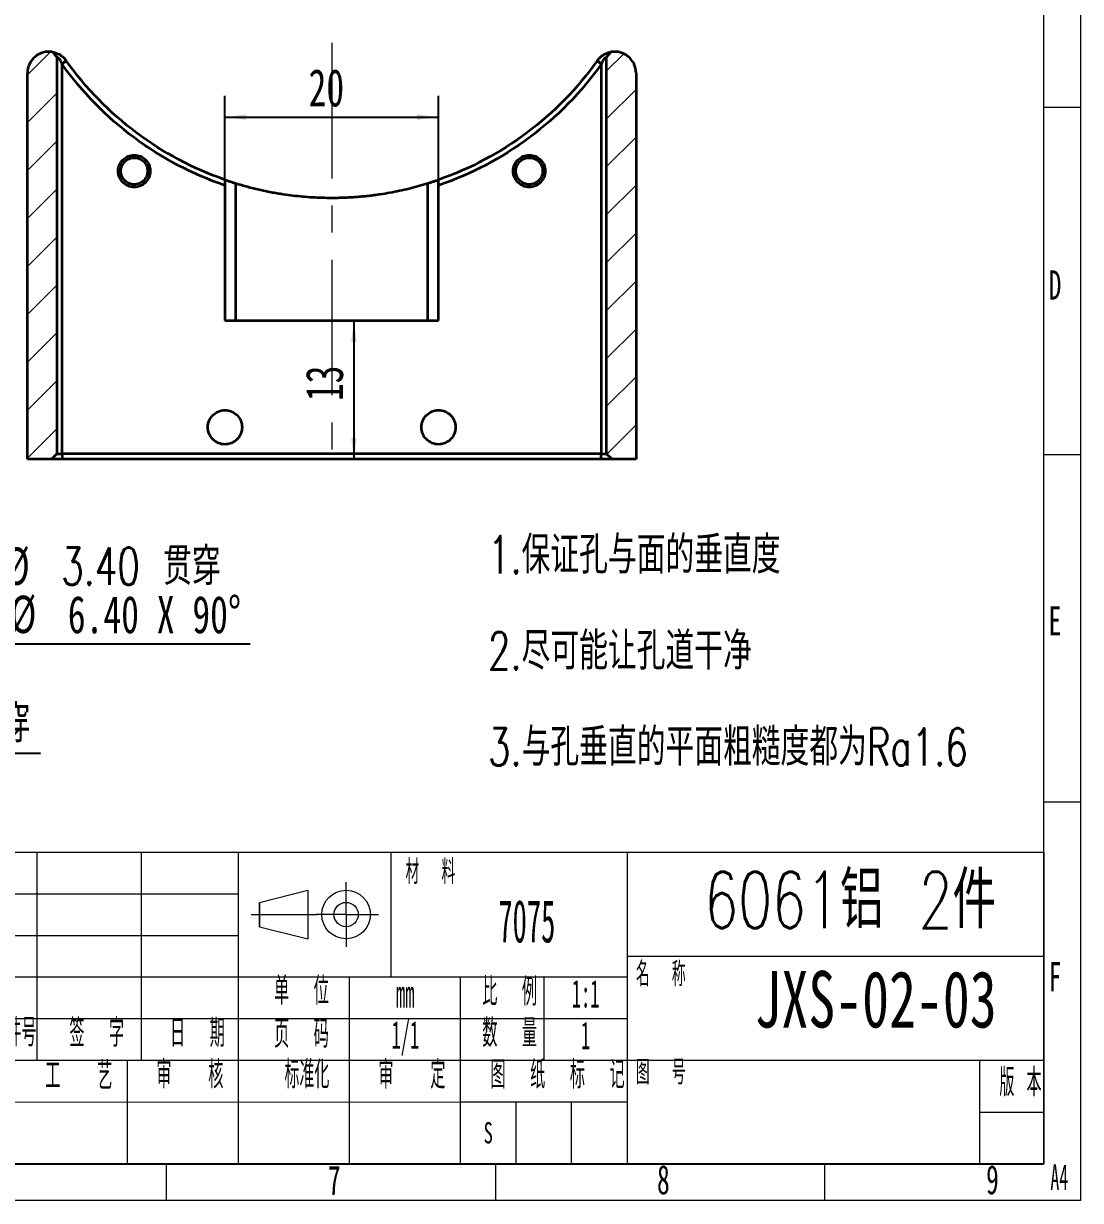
# Model space of a CAD drawing. Header units: millimetres. Extents: x 5 to 292, y 3 to 206.
# Drawn here: x 193.2 to 292.2, y 2.8 to 113.1 of the extents above; entities that cross this region are included whole.
import ezdxf

# ---------------------------------------------------------------- set-up
doc = ezdxf.new("R2010")
doc.units = ezdxf.units.MM
doc.linetypes.add('CENTERX2', pattern=[20.32, 12.7, -2.54, 2.54, -2.54])
doc.layers.add('10', color=7, linetype='Continuous')
doc.layers.add('SLD-0', color=7, linetype='Continuous')
doc.layers.add('粗实线层', color=7, linetype='Continuous', lineweight=25)
doc.styles.add('SLDTEXTSTYLE0', font='TXT', dxfattribs={"width": 0.7, "bigfont": 'bigfont'})
doc.styles.add('SLDTEXTSTYLE1', font='TXT', dxfattribs={"width": 0.7})
doc.styles.add('SLDTEXTSTYLE10', font='TXT', dxfattribs={"width": 0.510549})
doc.styles.add('SLDTEXTSTYLE2', font='TXT', dxfattribs={"width": 0.49, "bigfont": 'bigfont'})
doc.styles.add('SLDTEXTSTYLE3', font='TXT', dxfattribs={"width": 0.495, "bigfont": 'bigfont'})
doc.styles.add('SLDTEXTSTYLE4', font='TXT', dxfattribs={"width": 0.496, "bigfont": 'bigfont'})
doc.styles.add('SLDTEXTSTYLE5', font='TXT', dxfattribs={"width": 0.5125, "bigfont": 'bigfont'})
doc.styles.add('SLDTEXTSTYLE6', font='TXT', dxfattribs={"width": 0.49})
doc.styles.add('SLDTEXTSTYLE7', font='TXT', dxfattribs={"width": 0.638186})
doc.dimstyles.new('SLDDIMSTYLE1', dxfattribs={"dimtxt": 3.5, "dimasz": 2, "dimexe": 0, "dimexo": 0.0625, "dimgap": 0.875, "dimtad": 2, "dimrnd": 1e-09, "dimzin": 12, "dimdsep": 46, "dimtxsty": 'SLDTEXTSTYLE1', "dimsah": 1, "dimcen": 0.09, "dimadec": 0, "dimazin": 3, "dimtfac": 1, "dimtofl": 0, "dimtmove": 0, "dimatfit": 3, "dimfxl": 0, "dimfrac": 2, "dimtolj": 1, "dimtzin": 12, "dimarcsym": 0})
doc.dimstyles.new('SLDDIMSTYLE2', dxfattribs={"dimtxt": 3.5, "dimasz": 2, "dimexe": 0, "dimexo": 0.0625, "dimgap": 0.875, "dimtad": 0, "dimtih": 1, "dimtoh": 1, "dimrnd": 1e-09, "dimzin": 12, "dimdsep": 46, "dimtxsty": 'SLDTEXTSTYLE1', "dimsah": 1, "dimcen": 0, "dimadec": 0, "dimazin": 3, "dimtfac": 1, "dimtofl": 0, "dimtmove": 0, "dimatfit": 3, "dimfxl": 0, "dimfrac": 2, "dimtolj": 1, "dimtzin": 12, "dimarcsym": 0})
doc.dimstyles.new('SLDDIMSTYLE4', dxfattribs={"dimtxt": 3.5, "dimasz": 2, "dimexe": 0, "dimexo": 0.0625, "dimgap": 0.875, "dimtad": 0, "dimtih": 1, "dimtoh": 1, "dimrnd": 1e-09, "dimzin": 12, "dimdsep": 46, "dimtxsty": 'SLDTEXTSTYLE1', "dimsah": 1, "dimcen": 0, "dimadec": 0, "dimazin": 3, "dimtfac": 1, "dimtofl": 0, "dimtmove": 0, "dimatfit": 3, "dimfxl": 0, "dimfrac": 2, "dimtolj": 1, "dimtzin": 12, "dimarcsym": 0})

# ---------------------------------------------------------------- blocks, each defined once
blk = doc.blocks.new('SW_NOTE_0')
at = {"layer": '粗实线层', "color": 0, "char_height": 3.5, "attachment_point": 1, "style": 'SLDTEXTSTYLE0'}
for s, insert in [('1.保证孔与面的垂直度', (0, 4.51)), ('2.尽可能让孔道干净', (0, -4.49)), ('3.与孔垂直的平面粗糙度都为Ra1.6', (0, -13.49))]:
    blk.add_mtext(s, dxfattribs=dict(at, insert=insert))
blk = doc.blocks.new('_D_8')
at = {"layer": '10'}
for p, q in [((144.83, 62.67), (145.89, 62)), ((145.89, 62), (173.62, 44.71)), ((173.62, 44.71), (194.79, 44.71))]:
    blk.add_line(p, q, dxfattribs=at)
blk.add_solid([(145.89, 62), (147.45, 60.73), (147.72, 61.16)], dxfattribs=at)
at = {"layer": '10', "char_height": 3.5, "attachment_point": 1}
for s, insert, style in [('4x', (174.87, 49.22), 'SLDTEXTSTYLE1'), ('R1.25', (179.46, 49.22), 'SLDTEXTSTYLE1'), ('贯穿', (188.45, 49.22), 'SLDTEXTSTYLE0')]:
    blk.add_mtext(s, dxfattribs=dict(at, insert=insert, style=style))
blk = doc.blocks.new('SW_SYMBOL_HOLE_SINK')
at = {"layer": '10', "color": 0}
for p, q in [((0, 875), (800, 75)), ((800, 75), (1600, 875))]:
    blk.add_line(p, q, dxfattribs=at)
blk = doc.blocks.new('_D_9')
at = {"layer": '10'}
for p, q in [((168.83, 71.17), (171.06, 68.66)), ((171.06, 68.66), (183.31, 54.93)), ((183.31, 54.93), (214.43, 54.93))]:
    blk.add_line(p, q, dxfattribs=at)
blk.add_solid([(171.06, 68.66), (172.21, 67), (172.58, 67.33)], dxfattribs=at)
at = {"layer": '10', "xscale": 0.004511737089201878, "yscale": 0.004511737089201878, "zscale": 0.004511737089201878}
blk.add_blockref('SW_SYMBOL_HOLE_SINK', (184.56, 55.45), dxfattribs=at)
at = {"layer": '10', "char_height": 3.5, "attachment_point": 1}
for s, insert, style in [('%%c', (191.31, 63.97), 'SLDTEXTSTYLE1'), ('3.40 贯穿', (196.74, 63.96), 'SLDTEXTSTYLE0'), ('2x', (188.24, 63.96), 'SLDTEXTSTYLE1'), ('%%c', (191.93, 59.46), 'SLDTEXTSTYLE1'), ('6.40 X 90°', (197.35, 59.44), 'SLDTEXTSTYLE1')]:
    blk.add_mtext(s, dxfattribs=dict(at, insert=insert, style=style))
blk = doc.blocks.new('_D_17')
at = {"layer": '10'}
for p, q in [((212.07, 97.89), (212.07, 106.28)), ((232.07, 97.89), (232.07, 106.28)), ((212.07, 104.28), (232.07, 104.28))]:
    blk.add_line(p, q, dxfattribs=at)
for points in [[(212.07, 104.28), (214.07, 104.03), (214.07, 104.53)], [(232.07, 104.28), (230.07, 104.53), (230.07, 104.03)]]:
    blk.add_solid(points, dxfattribs=at)
at = {"layer": '10', "insert": (219.9, 108.79), "char_height": 3.5, "attachment_point": 1, "style": 'SLDTEXTSTYLE1'}
blk.add_mtext('20', dxfattribs=at)
blk = doc.blocks.new('_D_18')
at = {"layer": '10'}
blk.add_line((224.15, 85.23), (224.15, 72.23), dxfattribs=at)
for points in [[(224.15, 85.23), (223.9, 83.23), (224.4, 83.23)], [(224.15, 72.23), (224.4, 74.23), (223.9, 74.23)]]:
    blk.add_solid(points, dxfattribs=at)
at = {"layer": '10', "insert": (219.63, 77.68), "char_height": 3.5, "attachment_point": 1, "rotation": 90, "style": 'SLDTEXTSTYLE1'}
blk.add_mtext('13', dxfattribs=at)

msp = doc.modelspace()

# ---------------------------------------------------------------- hatches: boundary and pattern name
at = {"layer": '10', "linetype": 'Continuous', "lineweight": 18}
h = msp.add_hatch(dxfattribs=at)
h.set_pattern_fill('ANSI31', color=256, style=0)
edge = h.paths.add_edge_path(flags=0)
edge.add_line((196.322, 72.733), (196.322, 109.897))
edge.add_line((196.322, 109.897), (195.905, 110.39))
edge.add_arc((195.572, 108.418), 2, 80.40593, 180)
edge.add_line((193.572, 108.418), (193.572, 72.233))
edge.add_line((193.572, 72.233), (195.822, 72.233))
edge.add_line((195.822, 72.233), (196.322, 72.733))
h = msp.add_hatch(dxfattribs=at)
h.set_pattern_fill('ANSI31', color=256, style=0)
edge = h.paths.add_edge_path(flags=0)
edge.add_line((247.822, 109.897), (247.822, 72.733))
edge.add_line((247.822, 72.733), (248.322, 72.233))
edge.add_line((248.322, 72.233), (250.572, 72.233))
edge.add_line((250.572, 72.233), (250.572, 108.418))
edge.add_arc((248.572, 108.418), 2, 0, 99.59407)
edge.add_line((248.239, 110.39), (247.822, 109.897))

# ---------------------------------------------------------------- linework, layer by layer
at = {"color": 7, "linetype": 'Continuous', "lineweight": 35}
for p, q in [((195.905, 110.39), (196.322, 109.897)), ((247.822, 109.897), (248.239, 110.39)), ((196.322, 109.897), (196.322, 72.733)), ((197.203, 109.576), (196.809, 109.287)), ((197.229, 109.539), (196.822, 109.249)), ((196.822, 72.733), (196.822, 109.249)), ((247.322, 109.249), (246.915, 109.539)), ((247.336, 109.287), (246.941, 109.576)), ((247.322, 109.249), (247.322, 72.733)), ((247.822, 72.733), (247.822, 109.897)), ((193.572, 72.233), (193.572, 108.418)), ((250.572, 108.418), (250.572, 72.233)), ((212.072, 98.419), (212.072, 97.89)), ((232.072, 97.89), (232.072, 98.419)), ((212.072, 97.89), (212.072, 85.233)), ((213.072, 98.091), (213.072, 85.233)), ((231.072, 85.233), (231.072, 98.091)), ((232.072, 85.233), (232.072, 97.89)), ((212.072, 85.233), (232.072, 85.233)), ((195.822, 72.233), (193.572, 72.233)), ((196.322, 72.733), (195.822, 72.233)), ((196.822, 72.733), (196.822, 72.233)), ((247.322, 72.733), (196.822, 72.733)), ((247.322, 72.233), (196.822, 72.233)), ((247.322, 72.233), (247.322, 72.733)), ((248.322, 72.233), (247.822, 72.733)), ((250.572, 72.233), (248.322, 72.233))]:
    msp.add_line(p, q, dxfattribs=at)
for centre, start, end in [((195.572, 108.418), 80.40593, 180), ((248.572, 108.418), 0, 99.59407)]:
    msp.add_arc(centre, 2, start, end, dxfattribs=at)
for points, knots in [([(195.905, 110.39), (195.906, 110.39), (195.908, 110.39), (195.921, 110.388), (195.941, 110.384), (195.97, 110.378), (196.027, 110.366), (196.137, 110.339), (196.32, 110.277), (196.538, 110.176), (196.742, 110.046), (196.918, 109.901), (197.067, 109.754), (197.156, 109.637), (197.203, 109.576)], [0, 0, 0, 0, 0.0383992, 0.0765589, 0.1149049, 0.1538572, 0.1938165, 0.3049028, 0.4229457, 0.5532111, 0.695158, 0.7870517, 0.8885024, 1, 1, 1, 1]), ([(246.941, 109.576), (246.97, 109.614), (247.024, 109.688), (247.114, 109.789), (247.203, 109.878), (247.292, 109.956), (247.426, 110.062), (247.609, 110.177), (247.827, 110.278), (248.01, 110.34), (248.13, 110.369), (248.197, 110.383), (248.232, 110.389), (248.237, 110.39), (248.239, 110.39)], [0, 0, 0, 0, 0.0688355, 0.1338967, 0.1952751, 0.2530794, 0.3074398, 0.4484592, 0.5784166, 0.6971642, 0.8092899, 0.8743168, 0.9372698, 1, 1, 1, 1]), ([(196.809, 109.287), (196.787, 109.348), (196.76, 109.411), (196.704, 109.527), (196.675, 109.578), (196.586, 109.709), (196.527, 109.77), (196.426, 109.851), (196.386, 109.871), (196.334, 109.894), (196.322, 109.897), (196.322, 109.897)], [0, 0, 0, 0, 0.125, 0.125, 0.25, 0.25, 0.5, 0.5, 0.75, 0.75, 1, 1, 1, 1]), ([(212.072, 97.89), (209.023, 98.929), (206.138, 100.447), (200.971, 104.295), (198.691, 106.625), (196.822, 109.249)], [0, 0, 0, 0, 0.5, 0.5, 1, 1, 1, 1]), ([(212.072, 98.419), (209.105, 99.449), (206.299, 100.94), (201.271, 104.707), (199.051, 106.981), (197.229, 109.539)], [0, 0, 0, 0, 0.5, 0.5, 1, 1, 1, 1]), ([(246.915, 109.539), (245.093, 106.981), (242.873, 104.707), (237.846, 100.94), (235.039, 99.449), (232.072, 98.419)], [0, 0, 0, 0, 0.5, 0.5, 1, 1, 1, 1]), ([(247.322, 109.249), (245.453, 106.625), (243.173, 104.295), (238.006, 100.447), (235.121, 98.929), (232.072, 97.89)], [0, 0, 0, 0, 0.5, 0.5, 1, 1, 1, 1]), ([(247.822, 109.897), (247.822, 109.897), (247.811, 109.894), (247.759, 109.871), (247.719, 109.852), (247.618, 109.77), (247.559, 109.71), (247.471, 109.581), (247.442, 109.53), (247.385, 109.413), (247.358, 109.349), (247.336, 109.287)], [0, 0, 0, 0, 0.25, 0.25, 0.5, 0.5, 0.75, 0.75, 0.875, 0.875, 1, 1, 1, 1]), ([(203.572, 97.733), (203.376, 97.733), (203.179, 97.772), (202.817, 97.922), (202.65, 98.034), (202.373, 98.311), (202.261, 98.478), (202.111, 98.841), (202.072, 99.037), (202.072, 99.429), (202.111, 99.626), (202.261, 99.989), (202.373, 100.155), (202.65, 100.433), (202.817, 100.544), (203.179, 100.694), (203.376, 100.733), (203.572, 100.733)], [0, 0, 0, 0, 0.125, 0.125, 0.25, 0.25, 0.375, 0.375, 0.5, 0.5, 0.625, 0.625, 0.75, 0.75, 0.875, 0.875, 1, 1, 1, 1]), ([(203.572, 97.983), (203.408, 97.983), (203.245, 98.016), (202.943, 98.141), (202.804, 98.234), (202.572, 98.465), (202.48, 98.604), (202.355, 98.906), (202.322, 99.07), (202.322, 99.397), (202.355, 99.56), (202.48, 99.863), (202.572, 100.001), (202.804, 100.233), (202.943, 100.325), (203.245, 100.451), (203.408, 100.483), (203.572, 100.483)], [0, 0, 0, 0, 0.125, 0.125, 0.25, 0.25, 0.375, 0.375, 0.5, 0.5, 0.625, 0.625, 0.75, 0.75, 0.875, 0.875, 1, 1, 1, 1]), ([(203.572, 100.733), (203.768, 100.733), (203.965, 100.694), (204.328, 100.544), (204.494, 100.433), (204.772, 100.155), (204.883, 99.989), (205.033, 99.626), (205.072, 99.429), (205.072, 99.037), (205.033, 98.841), (204.883, 98.478), (204.772, 98.311), (204.494, 98.034), (204.328, 97.922), (203.965, 97.772), (203.768, 97.733), (203.572, 97.733)], [0, 0, 0, 0, 0.125, 0.125, 0.25, 0.25, 0.375, 0.375, 0.5, 0.5, 0.625, 0.625, 0.75, 0.75, 0.875, 0.875, 1, 1, 1, 1]), ([(203.572, 100.483), (203.736, 100.483), (203.899, 100.451), (204.202, 100.325), (204.34, 100.233), (204.572, 100.001), (204.664, 99.863), (204.79, 99.56), (204.822, 99.397), (204.822, 99.07), (204.79, 98.906), (204.664, 98.604), (204.572, 98.465), (204.34, 98.234), (204.202, 98.141), (203.899, 98.016), (203.736, 97.983), (203.572, 97.983)], [0, 0, 0, 0, 0.125, 0.125, 0.25, 0.25, 0.375, 0.375, 0.5, 0.5, 0.625, 0.625, 0.75, 0.75, 0.875, 0.875, 1, 1, 1, 1]), ([(240.572, 97.733), (240.376, 97.733), (240.179, 97.772), (239.817, 97.922), (239.65, 98.034), (239.373, 98.311), (239.261, 98.478), (239.111, 98.841), (239.072, 99.037), (239.072, 99.429), (239.111, 99.626), (239.261, 99.989), (239.373, 100.155), (239.65, 100.433), (239.817, 100.544), (240.179, 100.694), (240.376, 100.733), (240.572, 100.733)], [0, 0, 0, 0, 0.125, 0.125, 0.25, 0.25, 0.375, 0.375, 0.5, 0.5, 0.625, 0.625, 0.75, 0.75, 0.875, 0.875, 1, 1, 1, 1]), ([(240.572, 97.733), (240.376, 97.733), (240.179, 97.772), (239.817, 97.922), (239.65, 98.034), (239.373, 98.311), (239.261, 98.478), (239.111, 98.841), (239.072, 99.037), (239.072, 99.429), (239.111, 99.626), (239.261, 99.989), (239.373, 100.155), (239.65, 100.433), (239.817, 100.544), (240.179, 100.694), (240.376, 100.733), (240.572, 100.733)], [0, 0, 0, 0, 0.125, 0.125, 0.25, 0.25, 0.375, 0.375, 0.5, 0.5, 0.625, 0.625, 0.75, 0.75, 0.875, 0.875, 1, 1, 1, 1]), ([(240.572, 97.983), (240.408, 97.983), (240.245, 98.016), (239.943, 98.141), (239.804, 98.234), (239.572, 98.465), (239.48, 98.604), (239.355, 98.906), (239.322, 99.07), (239.322, 99.397), (239.355, 99.56), (239.48, 99.863), (239.572, 100.001), (239.804, 100.233), (239.943, 100.325), (240.245, 100.451), (240.408, 100.483), (240.572, 100.483)], [0, 0, 0, 0, 0.125, 0.125, 0.25, 0.25, 0.375, 0.375, 0.5, 0.5, 0.625, 0.625, 0.75, 0.75, 0.875, 0.875, 1, 1, 1, 1]), ([(240.572, 100.733), (240.768, 100.733), (240.965, 100.694), (241.328, 100.544), (241.494, 100.433), (241.772, 100.155), (241.883, 99.989), (242.033, 99.626), (242.072, 99.429), (242.072, 99.037), (242.033, 98.841), (241.883, 98.478), (241.772, 98.311), (241.494, 98.034), (241.328, 97.922), (240.965, 97.772), (240.768, 97.733), (240.572, 97.733)], [0, 0, 0, 0, 0.125, 0.125, 0.25, 0.25, 0.375, 0.375, 0.5, 0.5, 0.625, 0.625, 0.75, 0.75, 0.875, 0.875, 1, 1, 1, 1]), ([(240.572, 100.733), (240.768, 100.733), (240.965, 100.694), (241.328, 100.544), (241.494, 100.433), (241.772, 100.155), (241.883, 99.989), (242.033, 99.626), (242.072, 99.429), (242.072, 99.037), (242.033, 98.841), (241.883, 98.478), (241.772, 98.311), (241.494, 98.034), (241.328, 97.922), (240.965, 97.772), (240.768, 97.733), (240.572, 97.733)], [0, 0, 0, 0, 0.125, 0.125, 0.25, 0.25, 0.375, 0.375, 0.5, 0.5, 0.625, 0.625, 0.75, 0.75, 0.875, 0.875, 1, 1, 1, 1]), ([(240.572, 100.483), (240.736, 100.483), (240.899, 100.451), (241.202, 100.325), (241.34, 100.233), (241.572, 100.001), (241.664, 99.863), (241.79, 99.56), (241.822, 99.397), (241.822, 99.07), (241.79, 98.906), (241.664, 98.604), (241.572, 98.465), (241.34, 98.234), (241.202, 98.141), (240.899, 98.016), (240.736, 97.983), (240.572, 97.983)], [0, 0, 0, 0, 0.125, 0.125, 0.25, 0.25, 0.375, 0.375, 0.5, 0.5, 0.625, 0.625, 0.75, 0.75, 0.875, 0.875, 1, 1, 1, 1]), ([(212.072, 98.419), (212.073, 98.419), (212.075, 98.418), (212.088, 98.413), (212.111, 98.405), (212.144, 98.394), (212.186, 98.379), (212.238, 98.362), (212.301, 98.341), (212.389, 98.311), (212.518, 98.268), (212.665, 98.22), (212.851, 98.159), (212.98, 98.12), (213.072, 98.091)], [0, 0, 0, 0, 0.05782325, 0.11687103, 0.17720662, 0.23888934, 0.30197468, 0.36651453, 0.43255734, 0.50014833, 0.61592846, 0.74977923, 0.82134089, 1, 1, 1, 1]), ([(231.072, 98.091), (231.104, 98.101), (231.163, 98.119), (231.244, 98.145), (231.311, 98.166), (231.364, 98.183), (231.404, 98.196), (231.43, 98.204), (231.507, 98.229), (231.626, 98.268), (231.781, 98.32), (231.909, 98.363), (232.004, 98.395), (232.062, 98.415), (232.069, 98.418), (232.072, 98.419)], [0, 0, 0, 0, 0.0621135, 0.1154423, 0.1599842, 0.1957374, 0.2227003, 0.2408719, 0.2502513, 0.3841678, 0.5000246, 0.6336074, 0.7611866, 0.8831642, 1, 1, 1, 1]), ([(213.072, 98.091), (213.254, 98.036), (213.619, 97.926), (214.169, 97.773), (214.722, 97.63), (215.277, 97.498), (215.834, 97.376), (216.394, 97.264), (216.957, 97.163), (217.634, 97.055), (218.426, 96.947), (219.335, 96.851), (220.245, 96.784), (221.158, 96.741), (221.767, 96.736), (222.072, 96.733)], [0, 0, 0, 0, 0.0625709, 0.1250779, 0.1875428, 0.2499877, 0.3124345, 0.3749051, 0.4374215, 0.5000056, 0.6000847, 0.7000338, 0.7999428, 0.8999016, 1, 1, 1, 1]), ([(222.072, 96.733), (222.263, 96.734), (222.644, 96.736), (223.214, 96.753), (223.785, 96.779), (224.354, 96.817), (224.923, 96.865), (225.49, 96.923), (226.057, 96.993), (226.736, 97.089), (227.525, 97.22), (228.422, 97.397), (229.312, 97.6), (230.196, 97.829), (230.78, 98.004), (231.072, 98.091)], [0, 0, 0, 0, 0.0625709, 0.1250779, 0.1875428, 0.2499877, 0.3124345, 0.3749051, 0.4374215, 0.5000056, 0.6000847, 0.7000338, 0.7999428, 0.8999016, 1, 1, 1, 1]), ([(212.072, 73.633), (211.863, 73.633), (211.653, 73.675), (211.266, 73.835), (211.089, 73.954), (210.793, 74.25), (210.674, 74.427), (210.514, 74.814), (210.472, 75.024), (210.472, 75.443), (210.514, 75.652), (210.674, 76.039), (210.793, 76.216), (211.089, 76.513), (211.266, 76.631), (211.653, 76.791), (211.863, 76.833), (212.072, 76.833)], [0, 0, 0, 0, 0.125, 0.125, 0.25, 0.25, 0.375, 0.375, 0.5, 0.5, 0.625, 0.625, 0.75, 0.75, 0.875, 0.875, 1, 1, 1, 1]), ([(212.072, 76.833), (212.282, 76.833), (212.491, 76.791), (212.878, 76.631), (213.055, 76.513), (213.352, 76.216), (213.47, 76.039), (213.63, 75.652), (213.672, 75.443), (213.672, 75.024), (213.63, 74.814), (213.47, 74.427), (213.352, 74.25), (213.055, 73.954), (212.878, 73.835), (212.491, 73.675), (212.282, 73.633), (212.072, 73.633)], [0, 0, 0, 0, 0.125, 0.125, 0.25, 0.25, 0.375, 0.375, 0.5, 0.5, 0.625, 0.625, 0.75, 0.75, 0.875, 0.875, 1, 1, 1, 1]), ([(232.072, 73.633), (231.863, 73.633), (231.653, 73.675), (231.266, 73.835), (231.089, 73.954), (230.793, 74.25), (230.674, 74.427), (230.514, 74.814), (230.472, 75.024), (230.472, 75.443), (230.514, 75.652), (230.674, 76.039), (230.793, 76.216), (231.089, 76.513), (231.266, 76.631), (231.653, 76.791), (231.863, 76.833), (232.072, 76.833)], [0, 0, 0, 0, 0.125, 0.125, 0.25, 0.25, 0.375, 0.375, 0.5, 0.5, 0.625, 0.625, 0.75, 0.75, 0.875, 0.875, 1, 1, 1, 1]), ([(232.072, 76.833), (232.282, 76.833), (232.491, 76.791), (232.878, 76.631), (233.055, 76.513), (233.352, 76.216), (233.47, 76.039), (233.63, 75.652), (233.672, 75.443), (233.672, 75.024), (233.63, 74.814), (233.47, 74.427), (233.352, 74.25), (233.055, 73.954), (232.878, 73.835), (232.491, 73.675), (232.282, 73.633), (232.072, 73.633)], [0, 0, 0, 0, 0.125, 0.125, 0.25, 0.25, 0.375, 0.375, 0.5, 0.5, 0.625, 0.625, 0.75, 0.75, 0.875, 0.875, 1, 1, 1, 1]), ([(196.822, 72.233), (196.789, 72.233), (196.724, 72.233), (196.627, 72.233), (196.532, 72.233), (196.408, 72.233), (196.263, 72.233), (196.111, 72.233), (195.985, 72.233), (195.893, 72.233), (195.833, 72.233), (195.826, 72.233), (195.822, 72.233)], [0, 0, 0, 0, 0.06279411, 0.12502276, 0.1872961, 0.25022296, 0.37500737, 0.50014746, 0.62493187, 0.75007196, 0.87494718, 1, 1, 1, 1]), ([(196.322, 72.733), (196.322, 72.733), (196.376, 72.733), (196.561, 72.733), (196.691, 72.733), (196.822, 72.733)], [0, 0, 0, 0, 0.5, 0.5, 1, 1, 1, 1]), ([(247.322, 72.733), (247.453, 72.733), (247.583, 72.733), (247.768, 72.733), (247.822, 72.733), (247.822, 72.733)], [0, 0, 0, 0, 0.5, 0.5, 1, 1, 1, 1]), ([(248.322, 72.233), (248.321, 72.233), (248.319, 72.233), (248.305, 72.233), (248.281, 72.233), (248.236, 72.233), (248.159, 72.233), (248.034, 72.233), (247.882, 72.233), (247.707, 72.233), (247.519, 72.233), (247.388, 72.233), (247.322, 72.233)], [0, 0, 0, 0, 0.0627941, 0.1250228, 0.1872961, 0.250223, 0.3750074, 0.5001475, 0.6249319, 0.750072, 0.8749472, 1, 1, 1, 1])]:
    msp.add_open_spline(points, degree=3, knots=knots, dxfattribs=at)
for points in [[(196.809, 109.287), (196.813, 109.274), (196.818, 109.261), (196.822, 109.249)], [(197.229, 109.539), (197.22, 109.551), (197.212, 109.564), (197.203, 109.576)], [(246.941, 109.576), (246.932, 109.564), (246.924, 109.551), (246.915, 109.539)], [(247.322, 109.249), (247.327, 109.261), (247.331, 109.274), (247.336, 109.287)]]:
    msp.add_open_spline(points, degree=3, dxfattribs=at)
at = {"layer": '10', "linetype": 'CENTERX2', "lineweight": 18}
msp.add_line((222.072, 111.249), (222.072, 70.733), dxfattribs=at)
at = {"layer": 'SLD-0', "color": 179, "linetype": 'Continuous', "lineweight": 18}
for p, q in [((292.2, 206.245), (292.2, 2.8)), ((288.775, 6.225), (288.775, 202.82)), ((288.775, 105.207), (292.2, 105.207)), ((288.775, 72.67), (292.2, 72.67)), ((288.775, 40.133), (292.2, 40.133)), ((171.742, 35.436), (288.742, 35.436)), ((194.492, 15.936), (194.492, 35.436)), ((204.242, 15.936), (204.242, 35.436)), ((213.342, 6.186), (213.342, 35.436)), ((227.642, 23.736), (227.642, 35.436)), ((249.742, 35.436), (249.742, 6.186)), ((288.776, 35.436), (288.776, 6.186)), ((223.417, 29.586), (223.417, 32.619)), ((171.742, 31.536), (213.342, 31.536)), ((215.292, 30.723), (219.842, 31.861)), ((219.842, 31.861), (219.842, 27.311)), ((215.292, 30.723), (215.292, 28.448)), ((215.292, 28.448), (215.292, 30.723)), ((214.533, 29.586), (220.704, 29.586)), ((223.417, 29.586), (220.6, 29.586)), ((223.417, 29.586), (226.45, 29.586)), ((223.417, 29.586), (223.417, 26.553)), ((171.742, 27.636), (213.342, 27.636)), ((215.292, 28.448), (219.842, 27.311)), ((249.742, 25.686), (288.742, 25.686)), ((171.742, 23.736), (213.342, 23.736)), ((213.342, 23.736), (249.742, 23.736)), ((223.742, 6.186), (223.742, 23.736)), ((234.142, 6.186), (234.142, 23.736)), ((241.942, 23.736), (241.942, 15.936)), ((171.742, 19.836), (249.742, 19.836)), ((171.742, 15.936), (249.742, 15.936)), ((202.942, 6.186), (202.942, 15.936)), ((249.742, 15.936), (288.742, 15.936)), ((282.776, 6.186), (282.776, 15.936)), ((171.742, 12.036), (234.136, 12.022)), ((234.142, 12.036), (249.742, 12.036)), ((239.342, 6.186), (239.342, 12.036)), ((244.542, 6.186), (244.542, 12.036)), ((282.776, 11.061), (288.776, 11.061)), ((288.775, 6.225), (21.625, 6.225)), ((171.742, 6.186), (288.742, 6.186)), ((206.575, 6.225), (206.575, 2.8)), ((206.575, 6.225), (206.575, 2.8)), ((237.4, 6.225), (237.4, 2.8)), ((237.4, 6.225), (237.4, 2.8)), ((268.225, 6.225), (268.225, 2.8)), ((268.225, 6.225), (268.225, 2.8)), ((292.2, 2.8), (4.5, 2.8))]:
    msp.add_line(p, q, dxfattribs=at)
for radius in [2.275, 1.138]:
    msp.add_circle((223.417, 29.586), radius, dxfattribs=at)

# ---------------------------------------------------------------- block references
at = {"layer": '粗实线层'}
msp.add_blockref('SW_NOTE_0', (236.706, 60.523), dxfattribs=at)

# ---------------------------------------------------------------- texts
at = {"layer": 'SLD-0'}
for s, insert, char_height, attachment_point, style in [('D', (289.22, 89.934), 2.74, 1, 'SLDTEXTSTYLE7'), ('E', (289.22, 58.47), 2.74, 1, 'SLDTEXTSTYLE7'), ('材  料', (228.994, 34.723), 2.275, 1, 'SLDTEXTSTYLE5'), ('7075', (240.346, 30.968), 4, 2, 'SLDTEXTSTYLE6'), ('名  称', (250.57, 25.142), 2.275, 1, 'SLDTEXTSTYLE5'), ('F', (289.22, 25.137), 2.74, 1, 'SLDTEXTSTYLE7'), ('单  位', (219.239, 23.736), 2.6, 2, 'SLDTEXTSTYLE3'), ('比  例', (238.737, 23.657), 2.6, 2, 'SLDTEXTSTYLE3'), ('1:1', (245.855, 23.472), 2.6, 2, 'SLDTEXTSTYLE6'), ('mm', (228.953, 23.467), 2.6, 2, 'SLDTEXTSTYLE6'), ('更改文件号', (190.909, 19.84), 2.6, 2, 'SLDTEXTSTYLE2'), ('签  字', (200.064, 19.789), 2.6, 2, 'SLDTEXTSTYLE3'), ('日  期', (209.489, 19.781), 2.6, 2, 'SLDTEXTSTYLE3'), ('数  量', (238.74, 19.781), 2.6, 2, 'SLDTEXTSTYLE3'), ('页  码', (219.237, 19.698), 2.6, 2, 'SLDTEXTSTYLE3'), ('1/1', (228.967, 19.61), 2.6, 2, 'SLDTEXTSTYLE6'), ('1', (245.849, 19.572), 2.6, 2, 'SLDTEXTSTYLE6'), ('工   艺', (198.381, 15.789), 2.6, 2, 'SLDTEXTSTYLE4'), ('审   核', (208.783, 15.889), 2.6, 2, 'SLDTEXTSTYLE4'), ('标准化', (219.749, 15.899), 2.6, 2, 'SLDTEXTSTYLE2'), ('审   定', (229.58, 15.875), 2.6, 2, 'SLDTEXTSTYLE4'), ('图  纸  标  记', (243.224, 15.884), 2.6, 2, 'SLDTEXTSTYLE4'), ('图  号', (250.567, 15.947), 2.275, 1, 'SLDTEXTSTYLE5'), ('版 本', (286.579, 15.165), 2.6, 2, 'SLDTEXTSTYLE2'), ('S', (236.732, 10.14), 2, 2, 'SLDTEXTSTYLE7'), ('7', (221.714, 6.062), 2.74, 1, 'SLDTEXTSTYLE7'), ('8', (252.539, 6.119), 2.74, 1, 'SLDTEXTSTYLE7'), ('9', (283.364, 6.119), 2.74, 1, 'SLDTEXTSTYLE7'), ('A4', (290.216, 6.185), 2.3975, 2, 'SLDTEXTSTYLE10')]:
    msp.add_mtext(s, dxfattribs=dict(at, insert=insert, char_height=char_height, attachment_point=attachment_point, style=style))
at = {"layer": '粗实线层', "char_height": 5.2917, "attachment_point": 1}
for s, insert, style in [('6061铝 2件', (256.968, 33.597), 'SLDTEXTSTYLE0'), ('JXS-02-03', (261.672, 24.294), 'SLDTEXTSTYLE1')]:
    msp.add_mtext(s, dxfattribs=dict(at, insert=insert, style=style))

# ---------------------------------------------------------------- dimensions: what is measured, and where the dimension line sits
at = {"layer": '10'}
dim = msp.add_linear_dim(base=(232.072, 104.279), p1=(212.072, 97.89), p2=(232.072, 97.89), dimstyle='SLDDIMSTYLE1', dxfattribs=at)
dim.commit()
dim.dimension.update_dxf_attribs({"geometry": '_D_17', "text_midpoint": (221.44, 104.279), "dimtype": 160})
dim = msp.add_linear_dim(base=(224.145, 72.233), p1=(232.072, 85.233), p2=(247.322, 72.233), angle=90, dimstyle='SLDDIMSTYLE1', dxfattribs=at)
dim.commit()
dim.dimension.update_dxf_attribs({"geometry": '_D_18', "text_midpoint": (224.145, 79.214), "dimtype": 160})
dim = msp.add_radius_dim(center=(168.827, 71.165), mpoint=(171.064, 68.658), text='2x%%c 3.40 贯穿\\P{\\fGDT;w}%%c 6.40 X 90°', dimstyle='SLDDIMSTYLE2', override={"dimpost": '<>'}, dxfattribs=at)
dim.commit()
dim.dimension.update_dxf_attribs({"geometry": '_D_9', "text_midpoint": (199.494, 59.444), "dimtype": 164})
dim = msp.add_radius_dim(center=(144.827, 62.665), mpoint=(145.887, 62.004), text='4x <> 贯穿', dimstyle='SLDDIMSTYLE4', dxfattribs=at)
dim.commit()
dim.dimension.update_dxf_attribs({"geometry": '_D_8', "text_midpoint": (184.826, 46.872), "dimtype": 164})

doc.saveas('drawing.dxf')
